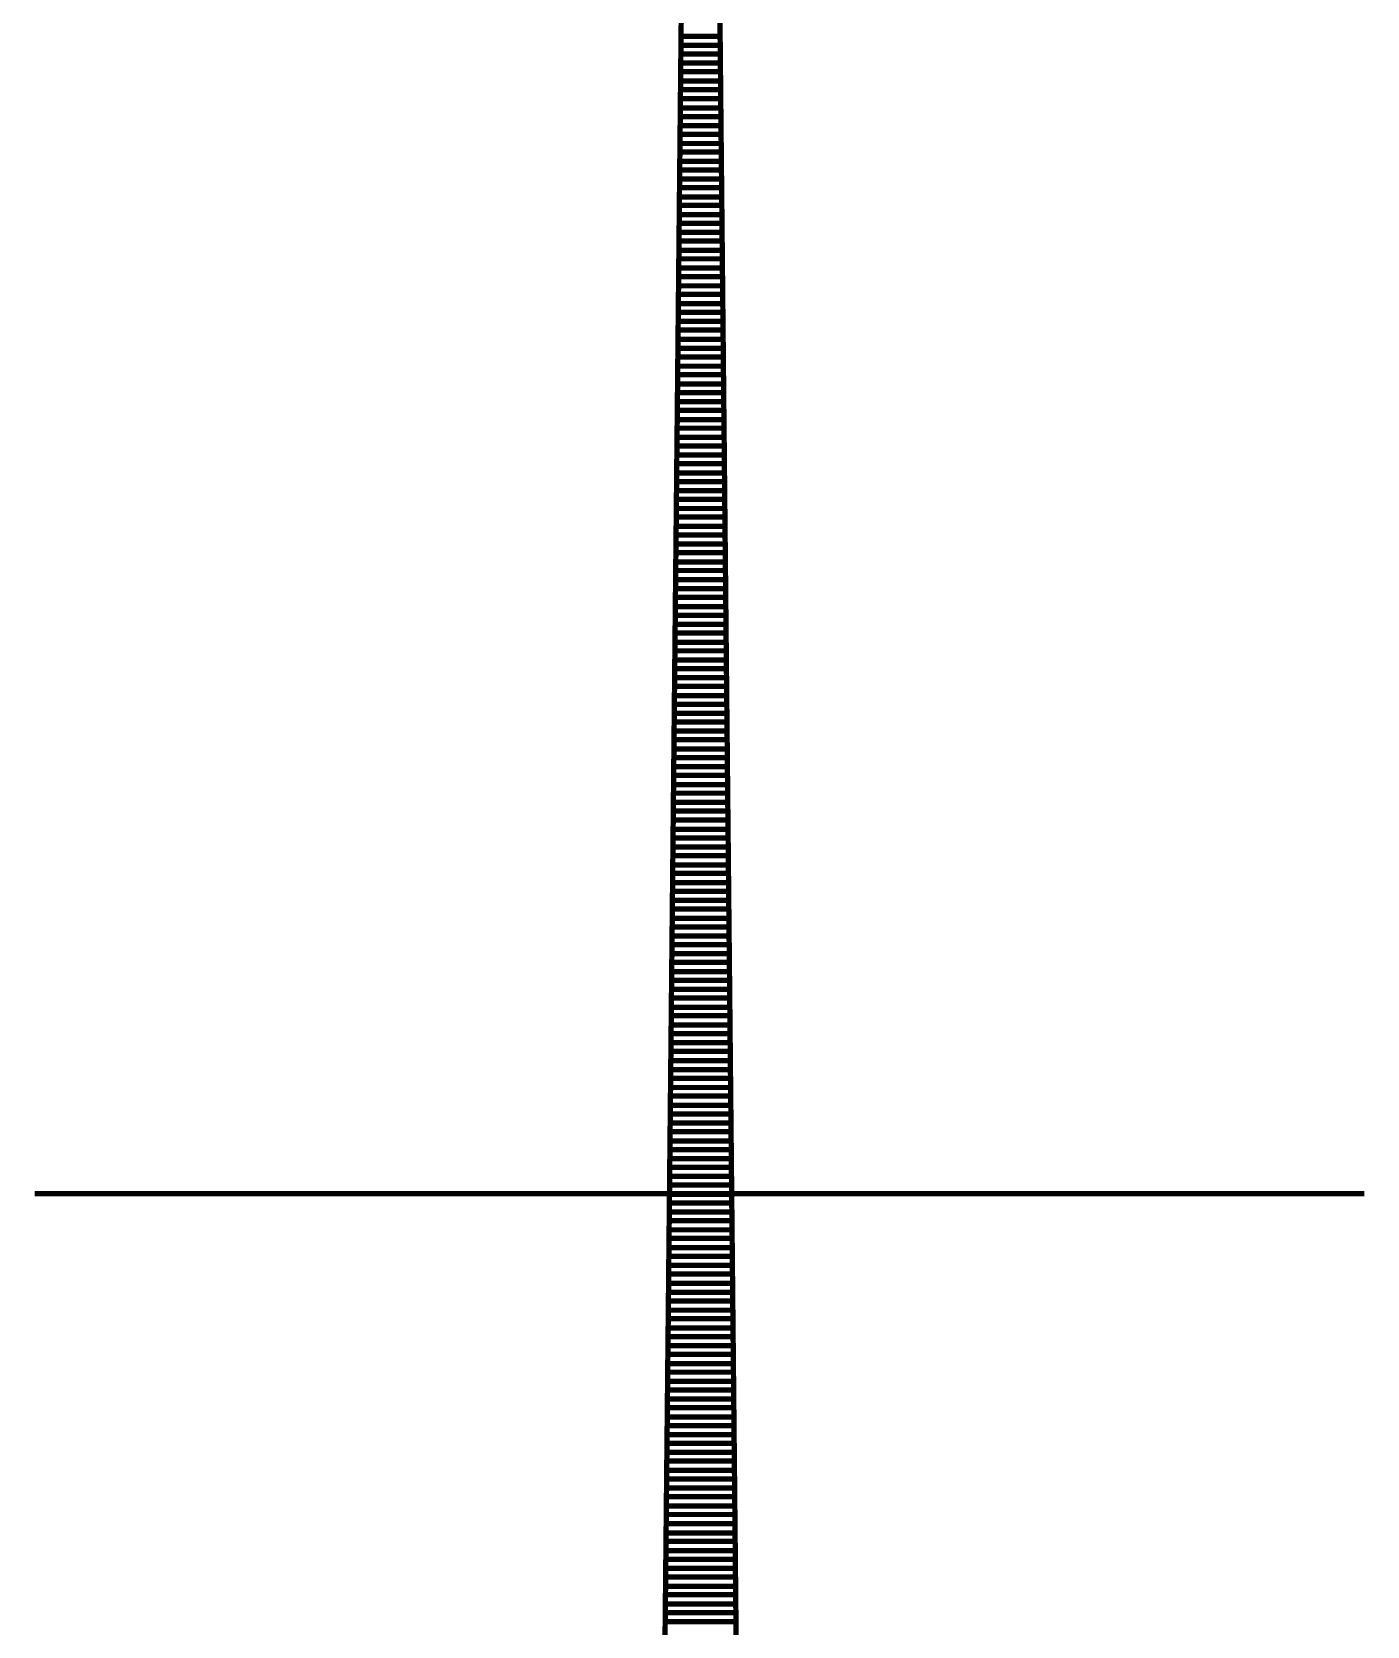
# Model space of a CAD drawing. Extents: x 489 to 720, y 1028 to 1176.
# Drawn here: x 552.963 to 555.778, y 1088.122 to 1091.482 of the extents above; entities that cross this region are included whole.
import ezdxf

# ---------------------------------------------------------------- set-up
doc = ezdxf.new("R2010")
doc.units = 0
doc.header["$MEASUREMENT"] = 0
doc.layers.add('1202', color=7, linetype='Continuous')

msp = doc.modelspace()

# ---------------------------------------------------------------- linework, layer by layer
at = {"layer": '1202', "color": 7, "linetype": 'Continuous', "ltscale": 0.045455, "const_width": 0.0112}
for points in [[(554.172, 1075.5218), (554.372, 1095.5332)], [(554.5732, 1075.5218), (554.3732, 1095.5332)], [(554.3311, 1091.473), (554.4129, 1091.473)], [(554.3311, 1091.4537), (554.4141, 1091.4537)], [(554.3311, 1091.4355), (554.4141, 1091.4355)], [(554.3311, 1091.4162), (554.4141, 1091.4162)], [(554.3311, 1091.398), (554.4141, 1091.398)], [(554.33, 1091.3787), (554.4141, 1091.3787)], [(554.33, 1091.3605), (554.4141, 1091.3605)], [(554.33, 1091.3412), (554.4152, 1091.3412)], [(554.33, 1091.3218), (554.4152, 1091.3218)], [(554.33, 1091.3037), (554.4152, 1091.3037)], [(554.3288, 1091.2662), (554.4152, 1091.2662)], [(554.33, 1091.2843), (554.4152, 1091.2843)], [(554.3288, 1091.2468), (554.4152, 1091.2468)], [(554.3288, 1091.2287), (554.4163, 1091.2287)], [(554.3288, 1091.2093), (554.4163, 1091.2093)], [(554.3288, 1091.1912), (554.4163, 1091.1912)], [(554.3288, 1091.1718), (554.4163, 1091.1718)], [(554.3277, 1091.1343), (554.4163, 1091.1343)], [(554.3288, 1091.1537), (554.4163, 1091.1537)], [(554.3277, 1091.1162), (554.4175, 1091.1162)], [(554.3277, 1091.0968), (554.4175, 1091.0968)], [(554.3277, 1091.0787), (554.4175, 1091.0787)], [(554.3277, 1091.0593), (554.4175, 1091.0593)], [(554.3277, 1091.0412), (554.4175, 1091.0412)], [(554.3266, 1091.0218), (554.4175, 1091.0218)], [(554.3266, 1091.0037), (554.4186, 1091.0037)], [(554.3266, 1090.9843), (554.4186, 1090.9843)], [(554.3266, 1090.9662), (554.4186, 1090.9662)], [(554.3266, 1090.9468), (554.4186, 1090.9468)], [(554.3266, 1090.9287), (554.4186, 1090.9287)], [(554.3254, 1090.9093), (554.4186, 1090.9093)], [(554.3254, 1090.8912), (554.4197, 1090.8912)], [(554.3254, 1090.8718), (554.4197, 1090.8718)], [(554.3254, 1090.8537), (554.4197, 1090.8537)], [(554.3254, 1090.8343), (554.4197, 1090.8343)], [(554.3243, 1090.7968), (554.4197, 1090.7968)], [(554.3254, 1090.815), (554.4197, 1090.815)], [(554.3243, 1090.7775), (554.4209, 1090.7775)], [(554.3243, 1090.7593), (554.4209, 1090.7593)], [(554.3243, 1090.74), (554.4209, 1090.74)], [(554.3243, 1090.7218), (554.4209, 1090.7218)], [(554.3243, 1090.7025), (554.4209, 1090.7025)], [(554.3232, 1090.6843), (554.4209, 1090.6843)], [(554.3232, 1090.665), (554.422, 1090.665)], [(554.3232, 1090.6468), (554.422, 1090.6468)], [(554.3232, 1090.6275), (554.422, 1090.6275)], [(554.3232, 1090.6093), (554.422, 1090.6093)], [(554.3232, 1090.59), (554.422, 1090.59)], [(554.322, 1090.5718), (554.422, 1090.5718)], [(554.322, 1090.5525), (554.4232, 1090.5525)], [(554.322, 1090.5343), (554.4232, 1090.5343)], [(554.322, 1090.515), (554.4232, 1090.515)], [(554.322, 1090.4968), (554.4232, 1090.4968)], [(554.3209, 1090.4593), (554.4232, 1090.4593)], [(554.322, 1090.4775), (554.4232, 1090.4775)], [(554.3209, 1090.44), (554.4243, 1090.44)], [(554.3209, 1090.4218), (554.4243, 1090.4218)], [(554.3209, 1090.4025), (554.4243, 1090.4025)], [(554.3209, 1090.3843), (554.4243, 1090.3843)], [(554.3209, 1090.365), (554.4243, 1090.365)], [(554.3197, 1090.3468), (554.4243, 1090.3468)], [(554.3197, 1090.3275), (554.4254, 1090.3275)], [(554.3197, 1090.3082), (554.4254, 1090.3082)], [(554.3197, 1090.29), (554.4254, 1090.29)], [(554.3197, 1090.2707), (554.4254, 1090.2707)], [(554.3186, 1090.2332), (554.4254, 1090.2332)], [(554.3197, 1090.2525), (554.4254, 1090.2525)], [(554.3186, 1090.215), (554.4266, 1090.215)], [(554.3186, 1090.1957), (554.4266, 1090.1957)], [(554.3186, 1090.1775), (554.4266, 1090.1775)], [(554.3186, 1090.1582), (554.4266, 1090.1582)], [(554.3175, 1090.1207), (554.4266, 1090.1207)], [(554.3186, 1090.14), (554.4266, 1090.14)], [(554.3175, 1090.1025), (554.4277, 1090.1025)], [(554.3175, 1090.0832), (554.4277, 1090.0832)], [(554.3175, 1090.065), (554.4277, 1090.065)], [(554.3175, 1090.0457), (554.4277, 1090.0457)], [(554.3175, 1090.0275), (554.4277, 1090.0275)], [(554.3163, 1090.0082), (554.4277, 1090.0082)], [(554.3163, 1089.99), (554.4288, 1089.99)], [(554.3163, 1089.9707), (554.4288, 1089.9707)], [(554.3163, 1089.9525), (554.4288, 1089.9525)], [(554.3163, 1089.9332), (554.4288, 1089.9332)], [(554.3152, 1089.8957), (554.4288, 1089.8957)], [(554.3163, 1089.915), (554.4288, 1089.915)], [(554.3152, 1089.8775), (554.43, 1089.8775)], [(554.3152, 1089.8582), (554.43, 1089.8582)], [(554.3152, 1089.84), (554.43, 1089.84)], [(554.3152, 1089.8207), (554.43, 1089.8207)], [(554.3152, 1089.8014), (554.43, 1089.8014)], [(554.3141, 1089.7832), (554.43, 1089.7832)], [(554.3141, 1089.7639), (554.43, 1089.7639)], [(554.3141, 1089.7457), (554.4311, 1089.7457)], [(554.3141, 1089.7264), (554.4311, 1089.7264)], [(554.3141, 1089.7082), (554.4311, 1089.7082)], [(554.3141, 1089.6889), (554.4311, 1089.6889)], [(554.3129, 1089.6707), (554.4311, 1089.6707)], [(554.3129, 1089.6514), (554.4311, 1089.6514)], [(554.3129, 1089.6332), (554.4322, 1089.6332)], [(554.3129, 1089.6139), (554.4322, 1089.6139)], [(554.3129, 1089.5957), (554.4322, 1089.5957)], [(554.3118, 1089.5582), (554.4322, 1089.5582)], [(554.3129, 1089.5764), (554.4322, 1089.5764)], [(554.3118, 1089.5389), (554.4322, 1089.5389)], [(554.3118, 1089.5207), (554.4334, 1089.5207)], [(554.3118, 1089.5014), (554.4334, 1089.5014)], [(554.3118, 1089.4832), (554.4334, 1089.4832)], [(554.3118, 1089.4639), (554.4334, 1089.4639)], [(554.3107, 1089.4457), (554.4334, 1089.4457)], [(554.3107, 1089.4264), (554.4334, 1089.4264)], [(554.3107, 1089.4082), (554.4345, 1089.4082)], [(554.3107, 1089.3889), (554.4345, 1089.3889)], [(554.3107, 1089.3707), (554.4345, 1089.3707)], [(554.3107, 1089.3514), (554.4345, 1089.3514)], [(554.3095, 1089.3139), (554.4345, 1089.3139)], [(554.3107, 1089.3332), (554.4345, 1089.3332)], [(554.3095, 1089.2946), (554.4357, 1089.2946)], [(554.3095, 1089.2764), (554.4357, 1089.2764)], [(554.3095, 1089.2571), (554.4357, 1089.2571)], [(554.3095, 1089.2389), (554.4357, 1089.2389)], [(554.3095, 1089.2196), (554.4357, 1089.2196)], [(554.3084, 1089.2014), (554.4357, 1089.2014)], [(554.3084, 1089.1821), (554.4368, 1089.1821)], [(554.3084, 1089.1639), (554.4368, 1089.1639)], [(554.3084, 1089.1446), (554.4368, 1089.1446)], [(554.3084, 1089.1264), (554.4368, 1089.1264)], [(554.3072, 1089.0889), (554.4368, 1089.0889)], [(554.3084, 1089.1071), (554.4368, 1089.1071)], [(554.3072, 1089.0696), (554.4379, 1089.0696)], [(554.3072, 1089.0514), (554.4379, 1089.0514)], [(552.9686, 1089.0332), (554.3697, 1089.0332), (555.772, 1089.0332)], [(554.3072, 1089.0321), (554.4379, 1089.0321)], [(554.3072, 1089.0139), (554.4379, 1089.0139)], [(554.3072, 1088.9946), (554.4379, 1088.9946)], [(554.3061, 1088.9764), (554.4379, 1088.9764)], [(554.3061, 1088.9571), (554.4391, 1088.9571)], [(554.3061, 1088.9389), (554.4391, 1088.9389)], [(554.3061, 1088.9196), (554.4391, 1088.9196)], [(554.3061, 1088.9014), (554.4391, 1088.9014)], [(554.3061, 1088.8821), (554.4391, 1088.8821)], [(554.305, 1088.8639), (554.4391, 1088.8639)], [(554.305, 1088.8446), (554.4402, 1088.8446)], [(554.305, 1088.8253), (554.4402, 1088.8253)], [(554.305, 1088.8071), (554.4402, 1088.8071)], [(554.305, 1088.7878), (554.4402, 1088.7878)], [(554.3038, 1088.7503), (554.4402, 1088.7503)], [(554.305, 1088.7696), (554.4402, 1088.7696)], [(554.3038, 1088.7321), (554.4413, 1088.7321)], [(554.3038, 1088.7128), (554.4413, 1088.7128)], [(554.3038, 1088.6946), (554.4413, 1088.6946)], [(554.3038, 1088.6753), (554.4413, 1088.6753)], [(554.3038, 1088.6571), (554.4413, 1088.6571)], [(554.3027, 1088.6378), (554.4413, 1088.6378)], [(554.3027, 1088.6196), (554.4425, 1088.6196)], [(554.3027, 1088.6003), (554.4425, 1088.6003)], [(554.3027, 1088.5821), (554.4425, 1088.5821)], [(554.3027, 1088.5628), (554.4425, 1088.5628)], [(554.3027, 1088.5446), (554.4425, 1088.5446)], [(554.3016, 1088.5253), (554.4425, 1088.5253)], [(554.3016, 1088.5071), (554.4436, 1088.5071)], [(554.3016, 1088.4878), (554.4436, 1088.4878)], [(554.3016, 1088.4696), (554.4436, 1088.4696)], [(554.3016, 1088.4503), (554.4436, 1088.4503)], [(554.3004, 1088.4128), (554.4436, 1088.4128)], [(554.3016, 1088.4321), (554.4436, 1088.4321)], [(554.3004, 1088.3946), (554.4447, 1088.3946)], [(554.3004, 1088.3753), (554.4447, 1088.3753)], [(554.3004, 1088.3571), (554.4447, 1088.3571)], [(554.3004, 1088.3378), (554.4447, 1088.3378)], [(554.3004, 1088.3184), (554.4447, 1088.3184)], [(554.2993, 1088.3003), (554.4447, 1088.3003)], [(554.2993, 1088.2809), (554.4459, 1088.2809)], [(554.2993, 1088.2628), (554.4459, 1088.2628)], [(554.2993, 1088.2434), (554.4459, 1088.2434)], [(554.2993, 1088.2253), (554.4459, 1088.2253)], [(554.2993, 1088.2059), (554.4459, 1088.2059)], [(554.2982, 1088.1878), (554.4459, 1088.1878)], [(554.2982, 1088.1684), (554.447, 1088.1684)], [(554.2982, 1088.1503), (554.447, 1088.1503)], [(554.2982, 1088.1309), (554.447, 1088.1309)]]:
    msp.add_lwpolyline(points, dxfattribs=at)

doc.saveas('drawing.dxf')
